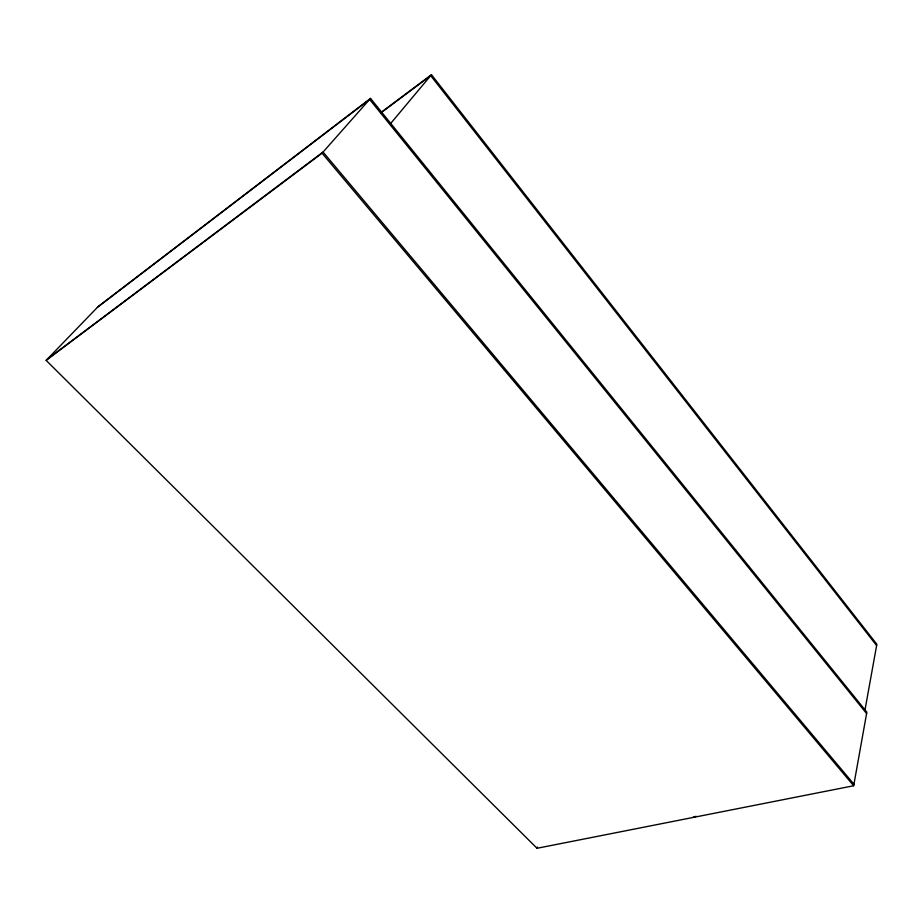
<?xml version="1.0" encoding="UTF-8"?>
<svg xmlns="http://www.w3.org/2000/svg" width="923" height="923" viewBox="0 0 923 923"><rect width="100%" height="100%" fill="white"/><g stroke="black" fill="none" stroke-linecap="round" stroke-linejoin="round"><path stroke-width="1.38" d="M853.671 785.75L866.847 712.152L370.515 98.403L98.334 306.413L46.15 360.374L537.036 848.283L853.671 785.75L322.058 153.183L370.515 98.403M865.001 709.879L876.85 644.266L431.468 74.717L380.657 112.733M537.036 848.283L537.521 846.979M390.729 123.405L431.468 74.717M97.353 307.417L369.615 99.407L866.593 713.525M47.223 359.266L323.062 152.041L853.937 784.227M46.15 360.374L322.058 153.183M380.53 113.16L430.695 75.64L876.619 645.523M696.092 816.267A17.918 10.107 18.7 0 1 693.196 817.167"/></g></svg>
